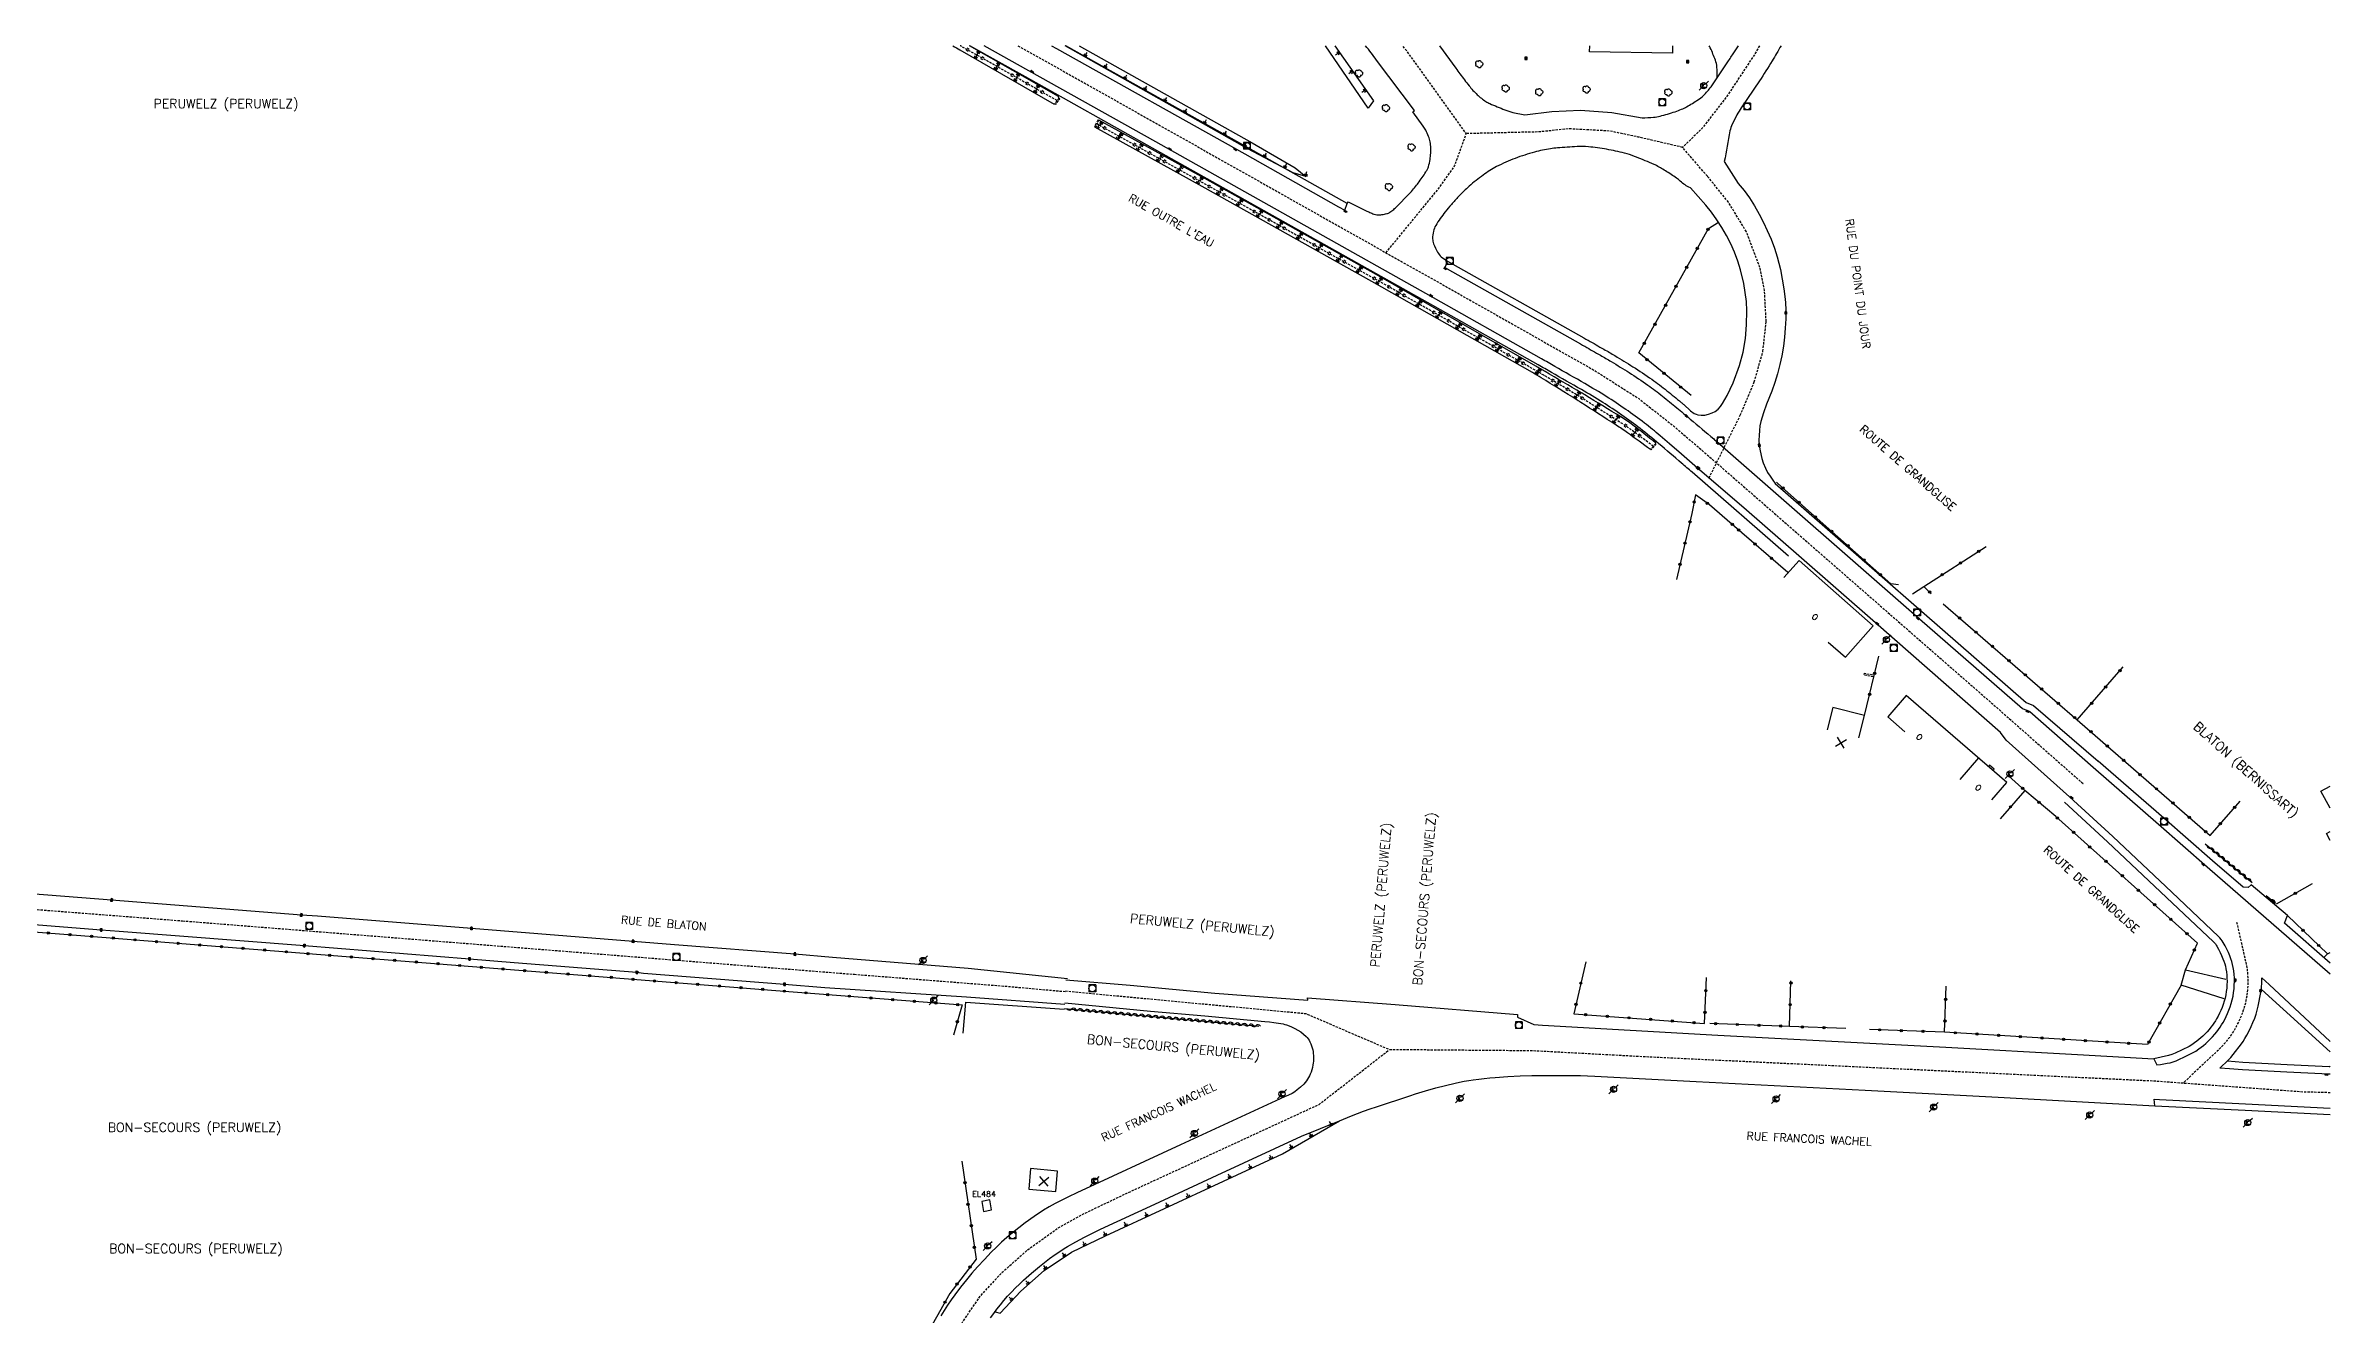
# Model space of a CAD drawing. Header units: millimetres. Extents: x 95999 to 97000, y 132000 to 133000.
# Drawn here: x 96500.4 to 97000, y 132722.7 to 133000 of the extents above; entities that cross this region are included whole.
import ezdxf
from ezdxf.enums import TextEntityAlignment as Align

# ---------------------------------------------------------------- set-up
doc = ezdxf.new("R2010")
doc.units = ezdxf.units.MM
doc.linetypes.add('DASHED', pattern=[0.75, 0.5, -0.25])
doc.layers.get('0').update_dxf_attribs({"linetype": 'CONTINUOUS'})
for name, color, linetype in [('W0001', 6, 'DASHED'), ('W0008', 7, 'CONTINUOUS'), ('W0100', 7, 'CONTINUOUS'), ('W0112', 1, 'DASHED'), ('W0211', 2, 'CONTINUOUS'), ('W0220', 5, 'DASHED'), ('W0300', 7, 'CONTINUOUS'), ('W0302', 3, 'CONTINUOUS'), ('W0310', 3, 'CONTINUOUS'), ('W0322', 7, 'CONTINUOUS'), ('W0330', 7, 'CONTINUOUS'), ('W0400', 7, 'CONTINUOUS'), ('W0420', 7, 'CONTINUOUS'), ('W0471', 7, 'CONTINUOUS'), ('W0851', 7, 'CONTINUOUS'), ('W0980', 7, 'CONTINUOUS'), ('W0984', 7, 'CONTINUOUS'), ('W0989', 7, 'CONTINUOUS'), ('W0991', 7, 'CONTINUOUS'), ('W1102', 7, 'CONTINUOUS')]:
    doc.layers.add(name, color=color, linetype=linetype)
doc.styles.get("Standard").update_dxf_attribs({"font": 'romans.shx', "width": 0.85})

# ---------------------------------------------------------------- blocks, each defined once
blk = doc.blocks.new('T471')
for p, q in [((-0.333334, 0.333334), (-0.333334, -0.333334)), ((-0.333334, 0.333334), (0.333334, 0.333334)), ((-0.333334, 0), (0, 0)), ((0.500001, 0.500001), (1.000002, 1.000002)), ((-0.500001, -0.500001), (-1.000002, -1.000002)), ((-0.333334, -0.333334), (0.333334, -0.333334))]:
    blk.add_line(p, q)
blk.add_ellipse((0, 0), major_axis=(0.471405, 0.471405), ratio=1, start_param=5.4977871438, end_param=11.780972451)
blk = doc.blocks.new('T400')
for p, q in [((-0.15, 0.3), (0.15, 0.3)), ((-0.15, -0.25), (-0.15, 0.3)), ((-0.15, 0.15), (0.15, 0.15)), ((-0.15, 0), (0.15, 0)), ((0.15, 0.3), (0.15, -0.25)), ((-0.15, -0.15), (0.15, -0.15)), ((-0.15, -0.25), (-0.15, -0.3)), ((-0.15, -0.3), (0.15, -0.3)), ((0.15, -0.3), (0.15, -0.25))]:
    blk.add_line(p, q)
blk = doc.blocks.new('T420')
for p, q in [((0.75, 0.75), (-0.75, 0.75)), ((-0.75, 0.75), (-0.75, -0.75)), ((0.75, 0.75), (0.75, -0.75)), ((0.75, -0.75), (-0.75, -0.75))]:
    blk.add_line(p, q)
blk.add_ellipse((0, 0), major_axis=(-0.53, 0.53), ratio=1, start_param=3.926991, end_param=10.210176)
blk = doc.blocks.new('t322o')
at = {"color": 0, "linetype": 'Continuous'}
for radius in [0.25, 0.15]:
    blk.add_circle((0, 0), radius, dxfattribs=at)
blk = doc.blocks.new('t220o')
at = {"color": 0, "linetype": 'Continuous'}
for p, q in [((-0.25, 0.25), (0.25, 0.25)), ((-0.25, -0.25), (0.25, -0.25))]:
    blk.add_line(p, q, dxfattribs=at)
blk = doc.blocks.new('t991o')
at = {"color": 0, "linetype": 'Continuous'}
for p, q in [((-1, 1), (1, -1)), ((-1, -1), (1, 1))]:
    blk.add_line(p, q, dxfattribs=at)
blk = doc.blocks.new('t211o')
at = {"color": 0, "linetype": 'Continuous'}
for p, q in [((-0.29, 0.5), (-0.29, 0)), ((0, 1), (0, 0)), ((0.29, 0.5), (0.29, 0))]:
    blk.add_line(p, q, dxfattribs=at)
blk = doc.blocks.new('t330o')
at = {"color": 0, "linetype": 'Continuous'}
for p, q in [((0.25, -0.25), (-0.25, 0.25)), ((-0.25, -0.25), (0.25, 0.25)), ((-0.25, 0.25), (-0.25, -0.25)), ((0.25, 0.25), (-0.25, 0.25)), ((0.25, -0.25), (0.25, 0.25)), ((-0.25, -0.25), (0.25, -0.25)), ((-0.25, -0.25), (-0.25, -0.25))]:
    blk.add_line(p, q, dxfattribs=at)
blk = doc.blocks.new('T300')
for p, q in [((-0.8, 0.51), (-0.86, 0.34)), ((-0.86, 0.34), (-0.86, 0.17)), ((-0.86, 0.17), (-0.74, 0.06)), ((-0.69, 0.63), (-0.8, 0.51)), ((-0.8, -0.06), (-0.74, 0.06)), ((-0.74, 0.06), (-0.69, 0.11)), ((-0.57, 0.69), (-0.69, 0.63)), ((-0.46, 0.69), (-0.57, 0.69)), ((-0.29, 0.63), (-0.46, 0.69)), ((-0.29, 0.63), (-0.17, 0.74)), ((-0.23, 0.57), (-0.29, 0.63)), ((-0.17, 0.74), (-0.06, 0.8)), ((-0.06, 0.8), (0.06, 0.8)), ((0.06, 0.8), (0.23, 0.74)), ((0.23, 0.74), (0.34, 0.63)), ((0.34, 0.63), (0.4, 0.51)), ((0.46, 0.46), (0.34, 0.46)), ((0.4, 0.51), (0.4, 0.46)), ((0.57, 0.4), (0.46, 0.46)), ((0.57, 0.4), (0.69, 0.29)), ((0.69, 0.29), (0.74, 0.17)), ((0.74, 0.06), (0.69, -0.17)), ((0.74, 0.17), (0.74, 0.06)), ((-0.8, -0.17), (-0.8, -0.06)), ((-0.8, -0.23), (-0.8, -0.17)), ((-0.74, -0.34), (-0.8, -0.23)), ((-0.69, -0.4), (-0.74, -0.34)), ((-0.51, -0.46), (-0.69, -0.4)), ((-0.4, -0.46), (-0.51, -0.46)), ((-0.4, -0.46), (-0.34, -0.46)), ((-0.34, -0.46), (-0.34, -0.4)), ((-0.34, -0.51), (-0.34, -0.46)), ((-0.29, -0.63), (-0.34, -0.51)), ((-0.17, -0.74), (-0.29, -0.63)), ((-0.06, -0.8), (-0.17, -0.74)), ((0.06, -0.8), (-0.06, -0.8)), ((0.17, -0.74), (0.06, -0.8)), ((0.23, -0.69), (0.17, -0.74)), ((0.29, -0.46), (0.23, -0.46)), ((0.29, -0.63), (0.23, -0.69)), ((0.46, -0.4), (0.29, -0.46)), ((0.34, -0.51), (0.29, -0.63)), ((0.34, -0.51), (0.34, -0.46)), ((0.57, -0.34), (0.46, -0.4)), ((0.63, -0.29), (0.57, -0.34)), ((0.69, -0.17), (0.63, -0.29))]:
    blk.add_line(p, q)
blk = doc.blocks.new('T851')
for p, q in [((-0.25, -0.15), (0, 0.32)), ((0, 0.32), (0.25, -0.15)), ((-0.25, -0.15), (0.25, -0.15))]:
    blk.add_line(p, q)
for major_axis in [(-0.106, 0.106), (-0.0354, 0.0354), (-0.0236, 0.0236)]:
    blk.add_ellipse((0, 0), major_axis=major_axis, ratio=1, start_param=3.926991, end_param=10.210176)
blk = doc.blocks.new('t310o')
at = {"color": 0, "linetype": 'Continuous'}
for centre, start, end in [((-0.5, 0.38), 216.8699, 323.1304), ((0.5, -0.37), 36.8699, 143.1303)]:
    blk.add_arc(centre, 0.625, start, end, dxfattribs=at)

msp = doc.modelspace()

# ---------------------------------------------------------------- linework, layer by layer
at = {"layer": 'W0001', "flags": 128}
for points in [[(96713, 133000), (96714.73, 132999.03), (96736.18, 132986.99), (96811.79, 132944.42), (96839.13, 132928.97), (96848.76, 132922.86), (96856.36, 132916.87), (96862.71, 132911.45), (96875.32, 132900.48), (96901.11, 132877.96), (96924.93, 132857.16), (96946.07, 132838.55), (96946.07, 132838.55)], [(96793.47, 132954.74), (96805.18, 132968.98), (96808.5, 132973.73), (96811.04, 132980.77), (96800.75, 132995.13), (96797.15, 133000)], [(96875.14, 133000), (96874.18, 132998.24), (96868.02, 132988.92), (96862.5, 132981.8), (96858.33, 132977.78)], [(96863.76, 132971.46), (96863.76, 132971.46), (96858.33, 132977.78), (96848.65, 132980.03), (96842.44, 132981.34), (96833.61, 132981.82), (96826.79, 132981.15), (96811.04, 132980.77)], [(96945.54, 132839.03), (96946.07, 132838.55)], [(96979.51, 132808.41), (96981.33, 132800.42), (96981.51, 132799.71), (96981.66, 132798.99), (96981.8, 132798.11), (96981.89, 132797.22), (96981.95, 132796.32), (96981.97, 132795.43), (96981.95, 132794.47), (96981.89, 132793.51), (96981.77, 132792.56), (96981.62, 132791.62), (96981.42, 132790.7), (96981.18, 132789.79), (96980.89, 132788.9), (96980.56, 132788.02), (96980.24, 132787.26), (96979.89, 132786.5), (96979.51, 132785.75), (96979.12, 132785.02), (96978.74, 132784.39), (96978.34, 132783.77), (96977.92, 132783.17), (96977.47, 132782.58), (96976.96, 132781.96), (96976.42, 132781.35), (96975.87, 132780.76), (96975.29, 132780.18), (96974.73, 132779.67), (96974.16, 132779.18), (96967.77, 132773.16)], [(97000, 132771.09), (96994.05, 132771.24), (96961.99, 132773.59), (96850.26, 132778.92), (96825.67, 132780.24), (96794.21, 132780.5), (96776.02, 132788.33), (96723.39, 132793.26)], [(96488.79, 132436.78), (96615.78, 132502.15), (96627.32, 132508.17), (96638.92, 132515.15), (96648.05, 132521.3), (96655.24, 132528.13), (96661.87, 132536.49), (96666.99, 132545.62), (96670.77, 132555.01), (96673.27, 132563.36), (96675.14, 132571.99), (96676.58, 132585.27), (96679.93, 132613.83), (96683.1, 132641.82), (96687.37, 132674), (96689.3, 132688.72), (96691.39, 132698.32), (96693.9, 132706.19), (96697.27, 132714.28), (96700.96, 132721.08), (96704.73, 132726.58), (96709.5, 132731.77), (96715.2, 132736.84), (96721.81, 132741.55), (96727.83, 132744.85), (96737.14, 132749.28), (96778.84, 132768.54), (96794.21, 132780.5)]]:
    msp.add_lwpolyline(points, dxfattribs=at)
at = {"layer": 'W0001'}
for points in [[(96864.12, 132905.48), (96870.96, 132919.19), (96874.03, 132926.5), (96875.92, 132933.19), (96876.62, 132939.69), (96876.27, 132946.46), (96875.26, 132951.49), (96872.3, 132959.33), (96868.38, 132965.77), (96863.76, 132971.46)], [(96467.86, 132813.52), (96530.3, 132808.67), (96614.91, 132801.95), (96677.22, 132796.98), (96710.15, 132794.4), (96723.55, 132793.2)]]:
    msp.add_lwpolyline(points, dxfattribs=at)
at = {"layer": 'W0008', "flags": 128}
for points in [[(96881.53, 132888.41), (96860.42, 132906.74, 0.001226), (96858.11, 132908.73, 0.000576), (96853.17, 132912.97, 0.012331), (96849.08, 132916.3, 0.013007), (96845.05, 132919.25, 0.011128), (96840.87, 132922.02, 0.010317), (96836.22, 132924.81, 0.000576), (96829.65, 132928.57, 0.001301), (96826.74, 132930.22), (96801.43, 132944.48), (96742.4, 132977.63), (96714.64, 132993.22), (96702.5, 133000)], [(96853.44, 132914.7, 0.014208), (96850.01, 132917.5, 0.013007), (96845.91, 132920.5, 0.011128), (96841.67, 132923.3, 0.010317), (96836.97, 132926.12, 0.000576), (96830.4, 132929.89, 0.001301), (96827.48, 132931.54), (96802.17, 132945.8), (96743.14, 132978.95), (96715.38, 132994.54), (96705.6, 133000)], [(96720.34, 133000), (96721.39, 132999.4), (96762.59, 132976.33), (96783.12, 132964.8), (96784.46, 132964.04), (96785.02, 132965.47), (96785.23, 132965.87), (96789.13, 132963.92, 0.015098), (96789.92, 132963.56, 0.013143), (96790.85, 132963.19, 0.071429), (96791.48, 132963.06, 0.04023), (96792.6, 132963.08, 0.048115), (96793.66, 132963.29, 0.072796), (96794.31, 132963.59, 0.026794), (96795.17, 132964.22, 0.027475), (96795.94, 132964.92), (96798.42, 132967.45, 0.016222), (96799.28, 132968.4, 0.014424), (96800.19, 132969.52, 0.007965), (96800.49, 132969.92, 0.002483), (96801.41, 132971.22, 0.009234), (96802.2, 132972.39, 0.017306), (96802.58, 132973.04, 0.064319), (96802.78, 132973.55, 0.022023), (96803.11, 132975.12, 0.021636), (96803.27, 132976.49, 0.026025), (96803.29, 132977.64, 0.04163), (96803.14, 132978.97, 0.045533), (96802.79, 132980.14, 0.02403), (96802.16, 132981.53, 0.035563), (96801.62, 132982.41), (96799.38, 132985.55), (96799.72, 132985.82), (96791.41, 132996.87, 0.003806), (96789.02, 133000)], [(96805.16, 133000), (96808.74, 132995.07, 0.005414), (96809.65, 132993.85, 0.002493), (96811.66, 132991.23, 0.039657), (96813.43, 132989.29, 0.043627), (96815.32, 132987.81, 0.040602), (96816.16, 132987.36, 0.010814), (96819.49, 132985.98, 0.032255), (96821.19, 132985.43), (96823.84, 132984.9), (96829.77, 132985.63), (96836.02, 132985.93), (96842.86, 132985.4), (96849.48, 132984.25, 0.024162), (96852.01, 132984.35, 0.042967), (96853.41, 132984.6, 0.011365), (96856.73, 132985.57, 0.026716), (96858.11, 132986.09, 0.027015), (96859.23, 132986.65, 0.011616), (96861.71, 132988.16, 0.053881), (96862.91, 132989.12, 0.042402), (96864.57, 132991.04), (96868.07, 132996.22, 0.004733), (96869.41, 132998.25, 0.001696), (96870.54, 133000)], [(96865.9, 132992.97, 0.041789), (96865.87, 132995.33, 0.064188), (96865.52, 132996.83, 0.020529), (96864.41, 132999.51, 0.028267), (96864.15, 133000)], [(96879.88, 133000, -0.007488), (96877.93, 132996.66, -0.012047), (96875.16, 132992.33), (96871.17, 132986.41, 0.022368), (96870.24, 132984.89, 0.017235), (96869.2, 132982.83, 0.054714), (96868.71, 132981.39, -0.004393), (96867.47, 132974.67, 0.03904), (96867.47, 132974.67, 0.013887), (96867.47, 132974.67, 0.013887)], [(96860.05, 132968.9, -0.086806), (96857.85, 132970.4, 0.013476), (96857.03, 132971.02, 0.017566), (96854.6, 132972.65, 0.019868), (96852.35, 132973.93, 0.02079), (96851.6, 132974.28, 0.004266), (96847.83, 132975.81, 0.032341), (96845.64, 132976.52, 0.01331), (96841.74, 132977.36, 0.022341), (96837.75, 132977.9, 0.036419), (96835.28, 132977.94, 0.006042), (96830.97, 132977.65, 0.017105), (96829.46, 132977.47, 0.029416), (96825.97, 132976.74, 0.023545), (96821.73, 132975.37, 0.029722), (96817.68, 132973.56, 0.038016), (96814.74, 132971.73, 0.021898), (96811.68, 132969.29, 0.026267), (96809.35, 132967.01, 0.007391), (96807.79, 132965.28, 0.00828), (96806.45, 132963.69, 0.019002), (96805.36, 132962.25, 0.018449), (96804.36, 132960.68, 0.076284), (96803.86, 132959.44, 0.061779), (96803.68, 132957.8, 0.083625), (96803.88, 132956.71, 0.044789), (96804.76, 132954.86, 0.077171), (96805.57, 132953.86), (96806.93, 132952.9), (96806.34, 132951.53), (96806.83, 132951.25), (96836.01, 132934.81, -0.000332), (96836.95, 132934.28, -0.00009), (96840.4, 132932.32, -0.007038), (96842.75, 132930.94, -0.00417), (96846.68, 132928.53, -0.013616), (96850.75, 132925.82, -0.016512), (96853.96, 132923.39, -0.002676), (96857.07, 132920.85, -0.002773), (96860.04, 132918.37, -0.000483), (96865.16, 132914.02, -0.003438), (96865.88, 132913.41), (96910.18, 132874.72), (96932.71, 132855.08), (96934.3, 132854.42), (96948.13, 132842.27)], [(96806.93, 132952.9), (96836.75, 132936.12, -0.000332), (96837.69, 132935.59, -0.00009), (96841.14, 132933.64, -0.007038), (96843.54, 132932.24, -0.00417), (96847.49, 132929.81, -0.013616), (96851.62, 132927.06, -0.016512), (96854.92, 132924.57, -0.002676), (96858.04, 132922.02, -0.000537), (96858.62, 132921.54, -0.000537)], [(96941.86, 132834.6), (96951.3, 132825.95), (96964.2, 132813.78), (96974.47, 132804.05), (96974.67, 132803.84), (96974.86, 132803.62), (96975.03, 132803.38), (96975.19, 132803.13), (96975.56, 132802.46), (96975.91, 132801.78), (96976.24, 132801.09), (96976.53, 132800.38), (96976.73, 132799.84), (96976.91, 132799.3), (96977.05, 132798.75), (96977.17, 132798.19), (96977.27, 132797.5), (96977.35, 132796.81), (96977.4, 132796.12), (96977.41, 132795.43), (96977.39, 132794.68), (96977.34, 132793.94), (96977.25, 132793.2), (96977.13, 132792.47), (96976.98, 132791.77), (96976.8, 132791.08), (96976.58, 132790.4), (96976.33, 132789.73), (96976.06, 132789.1), (96975.78, 132788.48), (96975.47, 132787.86), (96975.14, 132787.26), (96974.86, 132786.79), (96974.56, 132786.32), (96974.24, 132785.87), (96973.9, 132785.42), (96973.48, 132784.92), (96973.05, 132784.42), (96972.6, 132783.94), (96972.13, 132783.48), (96971.7, 132783.08), (96971.25, 132782.7), (96970.79, 132782.33), (96970.32, 132781.98), (96969.72, 132781.58), (96969.1, 132781.23), (96967.58, 132780.45), (96966.04, 132779.72), (96965.33, 132779.44), (96964.6, 132779.24), (96962.99, 132778.9), (96961.39, 132778.52, -0.014945)]]:
    msp.add_lwpolyline(points, format="xyb", dxfattribs=at)
for points in [[(96785.02, 132965.47), (96763.33, 132977.65), (96723.43, 133000)], [(96856.14, 133000), (96856.14, 132998.39), (96838.01, 132998.66), (96838.03, 133000)], [(96878.6, 132904.31), (96911.18, 132875.86), (96933.52, 132856.38), (96935.11, 132855.72), (96949.24, 132843.55)], [(96942.96, 132835.79), (96929.09, 132848.17), (96927.88, 132849.88), (96900.5, 132873.81), (96883.8, 132888.45), (96872.31, 132898.42)], [(97000, 132799.42), (96989.96, 132808.18), (96990.62, 132809.87), (96982.69, 132816.57), (96982.01, 132815.96), (96980.92, 132816.01), (96974.2, 132821.76), (96963.56, 132831.1), (96949.24, 132843.55)], [(96926.23, 132841.55), (96926.49, 132841.85), (96925.5, 132842.7), (96925.24, 132842.4)], [(96948.13, 132842.27), (96962.45, 132829.83), (96973.09, 132820.48), (97000, 132797.11)], [(96723.5, 132795.8), (96737.57, 132794.61), (96756.05, 132792.88), (96776.36, 132791.31), (96776.35, 132791.87), (96795.49, 132790.39), (96822.27, 132788.19), (96822.21, 132787.58), (96825.78, 132786.01), (96827.69, 132785.83), (96866.06, 132783.67), (96915.95, 132781.02), (96944.69, 132779.46), (96961.39, 132778.52), (96962.03, 132777.2), (96962.87, 132777.29), (96963.61, 132777.4), (96964.29, 132777.52), (96964.96, 132777.66), (96965.41, 132777.77), (96965.85, 132777.91), (96966.28, 132778.06), (96966.71, 132778.25), (96968.29, 132779), (96969.86, 132779.79), (96970.57, 132780.2), (96971.26, 132780.66), (96971.78, 132781.04), (96972.28, 132781.45), (96972.78, 132781.87), (96973.25, 132782.31), (96973.76, 132782.81), (96974.25, 132783.33), (96974.72, 132783.86), (96975.17, 132784.41), (96975.55, 132784.91), (96975.9, 132785.41), (96976.24, 132785.93), (96976.55, 132786.46), (96976.91, 132787.11), (96977.24, 132787.77), (96977.55, 132788.44), (96977.83, 132789.12), (96978.11, 132789.87), (96978.35, 132790.62), (96978.56, 132791.39), (96978.73, 132792.17), (96978.86, 132792.97), (96978.96, 132793.79), (96979.01, 132794.61), (96979.03, 132795.43), (96979.02, 132796.19), (96978.96, 132796.96), (96978.88, 132797.72), (96978.76, 132798.47), (96978.63, 132799.12), (96978.47, 132799.75), (96978.27, 132800.37), (96978.04, 132800.99), (96977.72, 132801.75), (96977.37, 132802.49), (96976.99, 132803.23), (96976.59, 132803.95), (96976.38, 132804.29), (96976.13, 132804.62), (96975.87, 132804.94), (96975.58, 132805.23), (96965.32, 132814.96), (96952.41, 132827.14), (96942.96, 132835.79)], [(96976.76, 132791.65), (96967.37, 132794.6), (96968.31, 132797.99), (96977.16, 132795.95)], [(96999.37, 132801.44), (96998.61, 132800.65)], [(96977.93, 132776.29), (96975.84, 132776.43), (96977.69, 132778.23), (96978.22, 132778.81), (96978.72, 132779.42), (96980.57, 132781.79), (96980.91, 132782.26), (96981.34, 132782.95), (96981.75, 132783.66), (96982.23, 132784.59), (96982.68, 132785.54), (96983.09, 132786.47), (96983.46, 132787.41), (96983.76, 132788.29), (96984.04, 132789.17), (96984.25, 132790.02), (96984.84, 132793), (96984.93, 132793.55), (96984.98, 132794.1), (96985.03, 132795.14), (96985.05, 132796.19), (96986.6, 132794.75), (97000, 132782.28)], [(97000, 132780.01), (96984.94, 132793.69)], [(96723.28, 132790.72), (96742.01, 132788.91), (96753.86, 132787.91), (96767.01, 132786.69), (96767.99, 132786.59), (96768.97, 132786.46), (96769.97, 132786.3), (96770.96, 132786.12), (96771.36, 132786.03), (96771.76, 132785.9), (96772.65, 132785.54), (96773.53, 132785.15), (96774.2, 132784.8), (96774.84, 132784.39), (96775.45, 132783.91), (96776.02, 132783.39), (96776.26, 132783.13), (96776.48, 132782.85), (96776.67, 132782.55), (96776.84, 132782.24), (96777.04, 132781.81), (96777.2, 132781.38), (96777.34, 132780.93), (96777.46, 132780.48), (96777.53, 132780.08), (96777.59, 132779.67), (96777.63, 132779.26), (96777.64, 132778.85), (96777.64, 132778.43), (96777.61, 132778), (96777.56, 132777.58), (96777.5, 132777.16), (96777.39, 132776.64), (96777.25, 132776.12), (96777.09, 132775.62), (96776.91, 132775.12), (96776.74, 132774.75), (96776.56, 132774.39), (96776.35, 132774.05), (96776.11, 132773.71), (96775.81, 132773.34), (96775.48, 132772.99), (96774.79, 132772.33), (96774.07, 132771.7), (96773.55, 132771.29), (96772.98, 132770.95), (96772.15, 132770.53), (96771.29, 132770.18), (96748.51, 132759.73), (96725.9, 132749.19), (96724.04, 132748.3), (96721.12, 132746.85), (96719.83, 132746.16), (96718.58, 132745.4), (96716.55, 132744.05), (96714.58, 132742.64), (96713.16, 132741.57), (96711.78, 132740.46), (96710.58, 132739.45), (96709.41, 132738.4), (96708.28, 132737.33), (96707.17, 132736.24), (96705.65, 132734.65), (96704.15, 132733.04), (96702.91, 132731.64), (96701.71, 132730.21), (96700.43, 132728.59), (96699.18, 132726.94), (96698.38, 132725.81), (96697.6, 132724.66), (96696.86, 132723.5), (96696.14, 132722.31)], [(96977.49, 132778.04), (96980.88, 132777.76), (96990.58, 132777.28), (96999.74, 132776.83), (96999.88, 132776.84), (97000, 132776.89)], [(96707.02, 132721.86), (96707.69, 132722.8), (96708.41, 132723.78), (96709.17, 132724.74), (96709.94, 132725.67), (96710.74, 132726.59), (96711.58, 132727.51), (96712.45, 132728.4), (96713.33, 132729.27), (96714.24, 132730.12), (96715.94, 132731.64), (96717.68, 132733.12), (96718.78, 132734), (96719.92, 132734.84), (96721.13, 132735.7), (96722.37, 132736.53), (96723.09, 132737), (96723.83, 132737.45), (96725.67, 132738.5), (96727.54, 132739.51), (96729.28, 132740.39), (96731.04, 132741.24), (96742.9, 132746.74), (96756.57, 132753.08), (96774.97, 132761.6), (96783.29, 132764.98), (96785.94, 132766.02), (96788.6, 132767.03), (96789.99, 132767.54), (96791.38, 132768.02), (96798.71, 132770.44), (96799.9, 132770.82), (96802.14, 132771.51), (96804.4, 132772.15), (96806.5, 132772.69), (96808.6, 132773.19), (96809.59, 132773.4), (96810.58, 132773.6), (96811.57, 132773.77), (96812.56, 132773.92), (96813.76, 132774.08), (96814.96, 132774.22), (96816.17, 132774.34), (96817.37, 132774.44), (96820.11, 132774.62), (96822.86, 132774.76), (96825.38, 132774.84), (96827.91, 132774.87), (96831.95, 132774.87), (96836, 132774.83), (96837.57, 132774.8), (96839.13, 132774.73), (96861.29, 132773.58), (96898.26, 132771.65), (96927.36, 132770.12), (96961.6, 132768.25), (96961.45, 132769.65), (96962.61, 132769.59), (96981.46, 132768.69), (97000, 132767.71)], [(97000, 132775.18), (96999.65, 132775.17), (96990.5, 132775.62), (96980.79, 132776.1), (96977.93, 132776.29)], [(96961.6, 132768.25), (96981.39, 132767.31), (97000, 132766.32)]]:
    msp.add_lwpolyline(points, dxfattribs=at)
at = {"layer": 'W0008'}
for points in [[(96867.47, 132974.67), (96870.48, 132969.89), (96871.8, 132968.36), (96872.99, 132966.71), (96874.08, 132964.97), (96875.08, 132963.19), (96876.02, 132961.38), (96876.88, 132959.59), (96877.69, 132957.7), (96878.42, 132955.77), (96879.05, 132953.82), (96879.74, 132951.07), (96880.52, 132946.86), (96880.74, 132945.2), (96880.84, 132943.84), (96880.9, 132942.19), (96880.92, 132941.58), (96880.91, 132940.31), (96880.81, 132938.28), (96880.66, 132936.28), (96880.41, 132934.28), (96880.06, 132932.23), (96879.65, 132930.27), (96879.14, 132928.29), (96878.54, 132926.36), (96877.85, 132924.45), (96876.72, 132921.62), (96876.03, 132919.72), (96875.73, 132918.79), (96875.48, 132917.83), (96875.27, 132916.86), (96875.14, 132915.84), (96875.06, 132914.81), (96875.03, 132913.79), (96875.13, 132912.65), (96875.32, 132911.41), (96875.66, 132909.77), (96875.96, 132908.77), (96876.45, 132907.61), (96876.93, 132906.71), (96877.52, 132905.88), (96878.06, 132905.05), (96878.6, 132904.31)], [(96858.62, 132921.54), (96860.05, 132920.19), (96860.89, 132919.62), (96861.29, 132919.42), (96861.65, 132919.31), (96862.44, 132919.23), (96863.24, 132919.26), (96864, 132919.42), (96864.8, 132919.7), (96865.47, 132920.06), (96866.1, 132920.54), (96866.64, 132921.13), (96867.08, 132921.79), (96868.1, 132923.56), (96869.38, 132926.26), (96870.78, 132930.07), (96871.58, 132933), (96872.09, 132935.97), (96872.36, 132938.99), (96872.4, 132942.02), (96872.29, 132944.04), (96872.06, 132946.05), (96871.73, 132948.04), (96871.02, 132951.02), (96870.4, 132952.93), (96869.7, 132954.83), (96868.91, 132956.67), (96867.95, 132958.48), (96866.94, 132960.22), (96865.86, 132961.91), (96864.69, 132963.58), (96863.4, 132965.15), (96860.05, 132968.9)], [(96872.31, 132898.42), (96864.59, 132905.09), (96861.62, 132907.61), (96858.11, 132910.71), (96855.47, 132912.96), (96853.44, 132914.7)], [(96723.86, 132795.96), (96702.14, 132798.27), (96672.42, 132800.66), (96664.21, 132801.36), (96637.85, 132803.46), (96628.83, 132804.19), (96593.48, 132807), (96559.83, 132809.67), (96556.28, 132809.93), (96514.78, 132813.21), (96468.22, 132816.8)], [(96472.23, 132809.92), (96512.49, 132806.7), (96516.4, 132806.43), (96556.94, 132803.26), (96593.05, 132800.36), (96602.85, 132799.59), (96629.65, 132797.42), (96631.1, 132797.25), (96661.93, 132794.8), (96670.77, 132794.12), (96701.71, 132792.05), (96723.24, 132790.44)]]:
    msp.add_lwpolyline(points, dxfattribs=at)
at = {"layer": 'W0100', "flags": 128}
for points in [[(96890.21, 132869.62), (96893.96, 132866.3), (96900.04, 132873.18), (96883.82, 132887.47), (96880.51, 132883.72)], [(96925.98, 132835.15), (96929.25, 132838.93), (96907.26, 132857.95), (96903.2, 132853.26), (96906.98, 132849.99)], [(96896.91, 132848.71), (96898.11, 132853.56), (96891.18, 132855.28), (96889.98, 132850.42)], [(97000, 132833.29), (96997.95, 132837.01), (97000, 132838.14)], [(97000, 132826.24), (96999.16, 132827.76), (97000, 132828.23)]]:
    msp.add_lwpolyline(points, dxfattribs=at)
for points in [[(96721.66, 132753.97), (96715.75, 132754.5), (96715.34, 132750.01), (96721.26, 132749.48)], [(96705.07, 132747.32), (96705.46, 132745.16), (96707.24, 132745.49), (96706.85, 132747.64)]]:
    msp.add_lwpolyline(points, close=True, dxfattribs=at)
at = {"layer": 'W0112', "flags": 128}
for points in [[(96721.97, 132988.52), (96721.05, 132987.34), (96721.24, 132987.19), (96722.16, 132988.37)], [(96730.5, 132983.75), (96729.76, 132982.45), (96729.96, 132982.34), (96730.69, 132983.64)], [(96852.46, 132913.06), (96851.38, 132911.79), (96851.51, 132911.68), (96852.59, 132912.95)], [(96900.11, 132862.04), (96898.06, 132862.39), (96898.13, 132862.79), (96900.18, 132862.43)]]:
    msp.add_lwpolyline(points, close=True, dxfattribs=at)
at = {"layer": 'W0211', "flags": 128}
for points in [[(96698.78, 133000, 0.004179), (96700.27, 132999.13), (96720.93, 132987.23), (96721.05, 132987.34)], [(96852.46, 132913.06), (96852.45, 132913.15, 0.011193), (96847.45, 132917.07, 0.022623), (96844.85, 132918.83, 0.00054), (96837, 132923.64, 0.005247), (96836.19, 132924.13, 0.000343), (96828.27, 132928.74, 0.001332), (96826.22, 132929.93), (96791.32, 132949.98), (96753.88, 132970.97), (96730.67, 132983.73), (96730.69, 132983.64)], [(96851.38, 132911.79), (96851.3, 132911.69, 0.005962), (96846.31, 132915.35, 0.012228), (96843.81, 132917.05, 0.000262), (96836.08, 132922.02, 0.002676), (96835.32, 132922.51, 0.002213), (96827.45, 132927.4, 0.009026), (96825.49, 132928.56), (96790.39, 132948.45), (96753.28, 132969.22), (96729.84, 132982.16), (96729.96, 132982.34)]]:
    msp.add_lwpolyline(points, format="xyb", dxfattribs=at)
for points in [[(96721.97, 132988.52), (96721.87, 132988.88), (96702.42, 133000)], [(96726.36, 133000), (96764.23, 132978.77), (96773.65, 132973.3), (96775.93, 132971.41), (96773.15, 132972.23), (96763.29, 132977.47), (96723.35, 133000)], [(96789.57, 132986.35), (96780.25, 133000)], [(96782.28, 133000), (96790.78, 132987.95), (96789.57, 132986.35)], [(96708.01, 132723.17), (96709.08, 132722.91), (96713.66, 132727.7), (96718.76, 132732.25), (96724.69, 132736.27), (96732.12, 132739.84), (96770.83, 132757.75), (96783.29, 132764.98)]]:
    msp.add_lwpolyline(points, dxfattribs=at)
at = {"layer": 'W0220', "flags": 128}
for points in [[(96721.56, 132987.99), (96700.65, 132999.85, 0.000028), (96700.38, 133000)], [(96851.93, 132912.43, 0.007323), (96846.96, 132916.13, 0.015063), (96844.51, 132917.79, 0.000467), (96836.48, 132922.87, 0.005129), (96835.75, 132923.32, 0.001685), (96828.5, 132927.66, 0.004571), (96825.81, 132929.22), (96790.86, 132949.12), (96753.63, 132969.89), (96730.31, 132982.89)]]:
    msp.add_lwpolyline(points, format="xyb", dxfattribs=at)
at = {"layer": 'W0302'}
msp.add_lwpolyline([(96701.04, 132784.11), (96701.63, 132790.88), (96723.12, 132789.37)], dxfattribs=at)
at = {"layer": 'W0310', "flags": 128}
for points in [[(96972.64, 132825.53), (96982.88, 132817.07)], [(96985.96, 132814.19), (96988.05, 132812.55)], [(96723.19, 132789.5), (96765.69, 132785.68)]]:
    msp.add_lwpolyline(points, dxfattribs=at)
at = {"layer": 'W0322', "flags": 128}
for points in [[(96860.19, 132923.5), (96848.8, 132932.83), (96864, 132960.07), (96866.2, 132961.39)], [(96905.57, 132882.11), (96903.88, 132882.36), (96880.04, 132903.51), (96878.86, 132904.55)], [(96860.4, 132897.74), (96856.98, 132883.3)], [(96881.38, 132884.82), (96869.21, 132895.35)], [(96911.12, 132881.76), (96924.75, 132890.51)], [(96908.6, 132880.14), (96911.12, 132881.76), (96912.7, 132880.2)], [(96915.35, 132878), (96944.67, 132852.62), (96973.72, 132827.3), (96980.29, 132834.84)], [(96898.11, 132853.56), (96901.27, 132866.54)], [(96944.67, 132852.62), (96954.73, 132864.24)], [(96939.95, 132831.49), (96933.17, 132837.19), (96929.72, 132840.29)], [(96933.17, 132837.19), (96927.78, 132830.96)], [(96968.31, 132797.99), (96970.98, 132803.8), (96939.95, 132831.49)], [(96988.2, 132812.37), (96996.11, 132816.84)], [(96990.62, 132809.87), (96999.37, 132801.44), (97000, 132801.78)], [(96837.17, 132799.68), (96834.53, 132788.36), (96863.17, 132786.26), (96863.54, 132796.27)], [(96881.7, 132785.59), (96882.05, 132795.58)], [(96967.37, 132794.6), (96960, 132781.65), (96915.66, 132784.33), (96916.01, 132794.4)], [(96894.04, 132785.16), (96881.7, 132785.59), (96864.33, 132786.23)], [(96915.66, 132784.33), (96899.25, 132784.92)], [(96700.73, 132756.11), (96703.83, 132734.72), (96698.11, 132727.23), (96692.29, 132716.87), (96689.34, 132709.43), (96686.73, 132701.42), (96684.53, 132692.01), (96683.38, 132683.86), (96682.25, 132675.19)]]:
    msp.add_lwpolyline(points, dxfattribs=at)
at = {"layer": 'W0322'}
for points in [[(96869.21, 132895.35), (96864.21, 132899.62), (96861.19, 132901.79), (96860.4, 132897.74)], [(96408.59, 132813.3), (96509.89, 132805.31), (96660.01, 132793.45), (96700.79, 132790.28), (96698.93, 132783.7)]]:
    msp.add_lwpolyline(points, dxfattribs=at)
at = {"layer": 'W1102', "flags": 128}
msp.add_lwpolyline([(96923.04, 132844.3), (96918.96, 132839.59)], dxfattribs=at)

# ---------------------------------------------------------------- block references
at = {"layer": 'W0211'}
for p, rotation in [((96703.6, 132997.21), 330.0651838247253), ((96704.51, 132998.81), 150.2324106087129), ((96727.56, 132997.63), 330.5736748958281), ((96783.29, 132998.57), 125.1690898173793), ((96707.93, 132994.72), 330.0651838247212), ((96708.85, 132996.32), 150.2324106086942), ((96712.26, 132992.22), 330.0651838247212), ((96713.19, 132993.84), 150.2324106086942), ((96731.92, 132995.17), 330.5736748958281), ((96736.27, 132992.71), 330.5736748958467), ((96786.17, 132994.48), 125.1690898173889), ((96716.6, 132989.73), 330.0651838247212), ((96717.53, 132991.36), 150.2324106087087), ((96740.62, 132990.26), 330.5736748958427), ((96744.98, 132987.8), 330.5736748958427), ((96789.05, 132990.4), 125.1690898173889), ((96730.29, 132981.91), 331.1014677277829), ((96731.41, 132983.32), 151.1914664994344), ((96749.33, 132985.34), 330.5736748958281), ((96753.69, 132982.89), 330.5736748958427), ((96734.66, 132979.5), 331.1014677277642), ((96735.79, 132980.91), 151.1914664994531), ((96739.04, 132977.08), 331.1014677277682), ((96740.17, 132978.5), 151.1914664994198), ((96758.04, 132980.43), 330.5736748958281), ((96762.4, 132977.97), 330.5736748958281), ((96743.42, 132974.66), 331.1014677277642), ((96744.56, 132976.09), 151.1914664994198), ((96747.79, 132972.25), 331.1014677277642), ((96748.94, 132973.68), 151.1914664994344), ((96766.8, 132975.61), 332.0148278328927), ((96771.22, 132973.26), 332.0148278328927), ((96752.17, 132969.83), 331.1014677277682), ((96753.32, 132971.27), 151.1914664994385), ((96756.54, 132967.4), 330.7688808012141), ((96757.68, 132968.83), 150.7273674068113), ((96775.84, 132971.43), 343.5041594082979), ((96760.9, 132964.96), 330.7688808012472), ((96762.04, 132966.39), 150.7273674067968), ((96765.26, 132962.51), 330.7688808012472), ((96766.4, 132963.95), 150.7273674067968), ((96769.63, 132960.07), 330.7688808012327), ((96770.76, 132961.5), 150.7273674067968), ((96773.99, 132957.63), 330.7688808012327), ((96775.13, 132959.06), 150.7273674068008), ((96778.35, 132955.19), 330.7688808012327), ((96779.49, 132956.61), 150.7273674068154), ((96782.72, 132952.75), 330.7688808012141), ((96783.85, 132954.17), 150.7273674068113), ((96787.08, 132950.31), 330.7688808012286), ((96788.21, 132951.72), 150.7273674068154), ((96791.44, 132947.86), 330.4544518776665), ((96792.56, 132949.26), 150.122451500717), ((96795.79, 132945.39), 330.4544518776665), ((96796.9, 132946.77), 150.122451500717), ((96800.14, 132942.93), 330.454451877685), ((96801.23, 132944.28), 150.1224515007212), ((96804.49, 132940.46), 330.4544518777037), ((96805.57, 132941.79), 150.1224515007129), ((96808.84, 132938), 330.454451877681), ((96809.9, 132939.3), 150.1224515007357), ((96813.19, 132935.53), 330.4544518776623), ((96814.24, 132936.81), 150.1224515007129), ((96817.54, 132933.07), 330.4544518776665), ((96818.57, 132934.32), 150.122451500717), ((96821.88, 132930.6), 330.454451877685), ((96822.91, 132931.83), 150.1224515007315), ((96826.23, 132928.13), 329.6801205460962), ((96827.24, 132929.34), 149.9701656796617), ((96830.49, 132925.52), 328.1900516031604), ((96831.57, 132926.83), 149.7844041235869), ((96834.74, 132922.87), 327.9164720787962), ((96835.88, 132924.31), 149.7414783121682), ((96838.95, 132920.18), 327.2430461898169), ((96840.16, 132921.71), 148.4860670558372), ((96843.15, 132917.47), 327.2104236347143), ((96844.42, 132919.1), 148.4188149742307), ((96847.28, 132914.65), 324.1392049158979), ((96848.53, 132916.25), 142.6817321456543), ((96781.53, 132763.95), 30.10961650866683), ((96772.88, 132758.94), 30.10961650864823), ((96777.2, 132761.44), 30.10961650865241), ((96759.36, 132752.45), 24.82427835650627), ((96763.9, 132754.54), 24.82427835650627), ((96768.44, 132756.64), 24.82427835652141), ((96750.29, 132748.25), 24.8242783565249), ((96754.83, 132750.35), 24.82427835652141), ((96736.67, 132741.95), 24.8242783565249), ((96741.21, 132744.05), 24.82427835650977), ((96745.75, 132746.15), 24.82427835650627), ((96727.63, 132737.68), 25.72493739223107), ((96732.14, 132739.85), 24.8242783565249), ((96719.11, 132732.49), 34.06867878239295), ((96723.25, 132735.29), 34.06867878239295), ((96715.35, 132729.21), 41.74214064604119), ((96711.77, 132725.72), 46.34221438296039)]:
    msp.add_blockref('t211o', p, dxfattribs=dict(at, rotation=rotation))
at = {"layer": 'W0220'}
for p, rotation in [((96701.99, 132999.09), 150.4373762771339), ((96705.25, 132997.24), 150.4373762771339), ((96708.51, 132995.39), 150.4373762771339), ((96711.77, 132993.54), 150.4373762771339), ((96715.03, 132991.69), 150.4373762771339), ((96718.3, 132989.84), 150.4373762771339), ((96731.94, 132981.98), 150.8750855120211), ((96735.22, 132980.15), 150.8750855120211), ((96738.49, 132978.33), 150.8750855120211), ((96741.77, 132976.5), 150.8750855120211), ((96745.05, 132974.68), 150.8750855120211), ((96748.32, 132972.85), 150.8750855120211), ((96751.6, 132971.03), 150.8750855120211), ((96754.87, 132969.2), 150.8421041183575), ((96758.15, 132967.37), 150.8421041183575), ((96761.42, 132965.55), 150.8421041183575), ((96764.7, 132963.72), 150.8421041183575), ((96767.97, 132961.89), 150.8421041183575), ((96771.25, 132960.06), 150.8421041183575), ((96774.52, 132958.24), 150.8421041183575), ((96777.8, 132956.41), 150.8421041183575), ((96781.07, 132954.58), 150.8421041183575), ((96784.35, 132952.76), 150.8421041183575), ((96787.62, 132950.93), 150.8421041183575), ((96790.9, 132949.1), 150.3431060491066), ((96794.15, 132947.25), 150.3431060491066), ((96797.41, 132945.39), 150.3431060491066), ((96800.67, 132943.53), 150.3431060491066), ((96803.93, 132941.68), 150.3431060491066), ((96807.19, 132939.82), 150.3431060491066), ((96810.45, 132937.97), 150.3431060491066), ((96813.71, 132936.11), 150.3431060491066), ((96816.97, 132934.26), 150.3431060491066), ((96820.22, 132932.4), 150.3431060491066), ((96823.48, 132930.55), 150.3431060491066), ((96826.74, 132928.69), 149.9824365321233), ((96829.97, 132926.78), 149.2173937836336), ((96833.19, 132924.86), 149.0459495553177), ((96836.4, 132922.92), 147.8705576457627), ((96839.57, 132920.92), 147.6928974066719), ((96842.74, 132918.91), 147.6506140414713), ((96845.89, 132916.88), 145.6993680308797), ((96848.93, 132914.69), 143.5130276184693)]:
    msp.add_blockref('t220o', p, dxfattribs=dict(at, rotation=rotation))
at = {"layer": 'W0300'}
for p in [(96787.62, 132993.92), (96813.92, 132995.93), (96819.7, 132990.63), (96827.02, 132989.81), (96837.39, 132990.4), (96855.28, 132989.75), (96793.52, 132986.32), (96799.11, 132977.76), (96794.17, 132969.09)]:
    msp.add_blockref('T300', p, dxfattribs=at)
at = {"layer": 'W0310'}
for p, rotation in [((96973.79, 132824.57), 320.4539310610304), ((96974.95, 132823.62), 320.4539310610304), ((96976.11, 132822.66), 320.4539310610304), ((96977.26, 132821.71), 320.4539310610304), ((96978.42, 132820.75), 320.4539310610304), ((96979.58, 132819.8), 320.4539310610304), ((96980.73, 132818.84), 320.4539310610304), ((96981.89, 132817.88), 320.4539310610304), ((96987.14, 132813.26), 321.8395527859277), ((96724.69, 132789.37), 354.8591678299357), ((96726.18, 132789.24), 354.8591678299357), ((96727.68, 132789.1), 354.8591678299357), ((96729.17, 132788.97), 354.8591678299357), ((96730.66, 132788.83), 354.8591678299357), ((96732.16, 132788.7), 354.8591678299357), ((96733.65, 132788.56), 354.8591678299357), ((96735.15, 132788.43), 354.8591678299357), ((96736.64, 132788.29), 354.8591678299357), ((96738.13, 132788.16), 354.8591678299357), ((96739.63, 132788.03), 354.8591678299357), ((96741.12, 132787.89), 354.8591678299357), ((96742.62, 132787.76), 354.8591678299357), ((96744.11, 132787.62), 354.8591678299357), ((96745.6, 132787.49), 354.8591678299357), ((96747.1, 132787.35), 354.8591678299357), ((96748.59, 132787.22), 354.8591678299357), ((96750.09, 132787.09), 354.8591678299357), ((96751.58, 132786.95), 354.8591678299357), ((96753.07, 132786.82), 354.8591678299357), ((96754.57, 132786.68), 354.8591678299357), ((96756.06, 132786.55), 354.8591678299357), ((96757.56, 132786.41), 354.8591678299357), ((96759.05, 132786.28), 354.8591678299357), ((96760.54, 132786.14), 354.8591678299357), ((96762.04, 132786.01), 354.8591678299357), ((96763.53, 132785.88), 354.8591678299357), ((96765.03, 132785.74), 354.8591678299357)]:
    msp.add_blockref('t310o', p, dxfattribs=dict(at, rotation=rotation))
at = {"layer": 'W0322'}
for p, rotation in [((96863.88, 132959.85), 60.8430112574766), ((96861.56, 132955.7), 60.8430112574766), ((96859.25, 132951.56), 60.8430112574766), ((96854.62, 132943.26), 60.8430112574766), ((96856.93, 132947.41), 60.8430112574766), ((96852.3, 132939.11), 60.8430112574766), ((96849.99, 132934.96), 60.8430112574766), ((96850.59, 132931.37), 140.6901116378889), ((96854.26, 132928.36), 140.6901116378889), ((96857.94, 132925.35), 140.6901116378889), ((96880.28, 132903.3), 138.4239196122604), ((96860.88, 132900.23), 258.9026115114425), ((96863.75, 132899.95), 144.2829906592526), ((96883.84, 132900.14), 138.4239196122604), ((96859.95, 132895.9), 257.6013830387872), ((96869.21, 132895.35), 138.8649753326183), ((96870.6, 132894.15), 139.1223400950545), ((96887.39, 132896.99), 138.4239196122604), ((96890.94, 132893.84), 138.4239196122604), ((96858.85, 132891.24), 257.6013830387872), ((96874.2, 132891.04), 139.1223400950545), ((96877.79, 132887.93), 139.1223400950545), ((96894.5, 132890.69), 138.4239196122604), ((96898.05, 132887.54), 138.4239196122604), ((96923.12, 132889.46), 32.70813796125459), ((96857.76, 132886.64), 257.6013830387872), ((96901.6, 132884.38), 138.4239196122604), ((96915.12, 132884.33), 32.70813796125459), ((96919.12, 132886.9), 32.70813796125459), ((96912.37, 132880.54), 315.2900544858355), ((96918.94, 132874.89), 319.1265626926041), ((96922.53, 132871.78), 319.1265626926041), ((96926.12, 132868.67), 319.1265626926041), ((96900.36, 132862.8), 76.32856711163916), ((96929.71, 132865.57), 319.1265626926041), ((96954, 132863.39), 49.12656269258823), ((96899.23, 132858.18), 76.32856711163916), ((96933.3, 132862.46), 319.1265626926041), ((96936.9, 132859.35), 319.1265626926041), ((96950.89, 132859.8), 49.12656269258823), ((96940.49, 132856.24), 319.1265626926041), ((96944.08, 132853.13), 319.1265626926041), ((96947.78, 132856.21), 49.12656269258823), ((96947.66, 132850.01), 318.9248351238316), ((96951.24, 132846.89), 318.9248351238316), ((96954.82, 132843.77), 318.9248351238316), ((96932.69, 132837.62), 138.0011240780991), ((96958.4, 132840.65), 318.9248351238316), ((96961.99, 132837.53), 318.9248351238316), ((96930.06, 132833.6), 229.1517469581936), ((96936.31, 132834.55), 139.9590927354861), ((96965.57, 132834.41), 318.9248351238316), ((96979.1, 132833.47), 48.92483512381011), ((96940.31, 132831.17), 138.2530604194076), ((96943.86, 132828.01), 138.2530604194076), ((96969.15, 132831.29), 318.9248351238316), ((96972.73, 132828.17), 318.9248351238316), ((96975.98, 132829.89), 48.92483512381011), ((96947.4, 132824.84), 138.2530604194076), ((96950.94, 132821.68), 138.2530604194076), ((96954.49, 132818.52), 138.2530604194076), ((96958.03, 132815.35), 138.2530604194076), ((96992.34, 132814.71), 29.44043244058025), ((96961.58, 132812.19), 138.2530604194076), ((96965.12, 132809.03), 138.2530604194076), ((96500.93, 132806.02), 355.4858015602296), ((96505.66, 132805.64), 355.4858015602296), ((96510.4, 132805.27), 355.4817909120559), ((96515.13, 132804.89), 355.4817909120559), ((96519.87, 132804.52), 355.4817909120559), ((96524.6, 132804.14), 355.4817909120559), ((96529.34, 132803.77), 355.4817909120559), ((96534.07, 132803.4), 355.4817909120559), ((96538.81, 132803.02), 355.4817909120559), ((96543.54, 132802.65), 355.4817909120559), ((96968.66, 132805.87), 138.2530604194076), ((96994.04, 132806.57), 316.0542858693157), ((96997.46, 132803.28), 316.0542858693157), ((96548.28, 132802.27), 355.4817909120559), ((96553.01, 132801.9), 355.4817909120559), ((96557.75, 132801.52), 355.4817909120559), ((96562.49, 132801.15), 355.4817909120559), ((96567.22, 132800.78), 355.4817909120559), ((96571.96, 132800.4), 355.4817909120559), ((96576.69, 132800.03), 355.4817909120559), ((96581.43, 132799.65), 355.4817909120559), ((96586.16, 132799.28), 355.4817909120559), ((96590.9, 132798.91), 355.4817909120559), ((96595.63, 132798.53), 355.4817909120559), ((96600.37, 132798.16), 355.4817909120559), ((96605.1, 132797.78), 355.4817909120559), ((96970.29, 132802.3), 65.31548812094366), ((96609.84, 132797.41), 355.4817909120559), ((96614.57, 132797.04), 355.4817909120559), ((96619.31, 132796.66), 355.4817909120559), ((96624.04, 132796.29), 355.4817909120559), ((96628.78, 132795.91), 355.4817909120559), ((96633.51, 132795.54), 355.4817909120559), ((96638.25, 132795.16), 355.4817909120559), ((96642.98, 132794.79), 355.4817909120559), ((96647.72, 132794.42), 355.4817909120559), ((96652.45, 132794.04), 355.4817909120559), ((96657.19, 132793.67), 355.4817909120559), ((96661.93, 132793.3), 355.5676944547257), ((96666.66, 132792.93), 355.5676944547257), ((96836.09, 132795.05), 256.8395246047123), ((96863.43, 132793.41), 87.8778651737746), ((96882.04, 132795.08), 88.00205985721233), ((96671.4, 132792.56), 355.5676944547257), ((96676.13, 132792.2), 355.5676944547257), ((96680.87, 132791.83), 355.5676944547257), ((96685.6, 132791.46), 355.5676944547257), ((96690.34, 132791.09), 355.5676944547257), ((96695.08, 132790.73), 355.5676944547257), ((96699.81, 132790.36), 355.5676944547257), ((96835.01, 132790.43), 256.8395246047123), ((96837.15, 132788.17), 355.7966834747515), ((96841.89, 132787.82), 355.7966834747515), ((96863.26, 132788.67), 87.8778651737746), ((96881.87, 132790.33), 88.00205985721233), ((96915.91, 132791.51), 88.00205985726053), ((96965.02, 132790.47), 240.3476248303869), ((96699.76, 132786.65), 254.2398256547502), ((96846.62, 132787.47), 355.7966834747515), ((96851.36, 132787.13), 355.7966834747515), ((96856.1, 132786.78), 355.7966834747515), ((96860.83, 132786.43), 355.7966834747515), ((96865.56, 132786.18), 177.8778651742333), ((96870.3, 132786.01), 177.8778651742333), ((96875.05, 132785.83), 177.8778651742333), ((96879.8, 132785.66), 177.8778651742333), ((96884.54, 132785.49), 178.00205985665), ((96889.29, 132785.32), 178.00205985665), ((96901.42, 132784.84), 177.9626413131957), ((96906.16, 132784.67), 177.9626413131957), ((96910.91, 132784.5), 177.9626413131957), ((96915.74, 132786.76), 88.00205985726053), ((96917.97, 132784.19), 176.541861233427), ((96922.72, 132783.91), 176.541861233427), ((96927.46, 132783.62), 176.541861233427), ((96932.2, 132783.33), 176.541861233427), ((96936.94, 132783.05), 176.541861233427), ((96941.68, 132782.76), 176.541861233427), ((96962.67, 132786.34), 240.3476248303869), ((96946.42, 132782.47), 176.541861233427), ((96951.16, 132782.19), 176.541861233427), ((96955.9, 132781.9), 176.541861233427), ((96960.32, 132782.21), 240.3476248303869), ((96701.41, 132751.41), 278.2326652790993), ((96702.09, 132746.71), 278.2326652790993), ((96702.77, 132742.01), 278.2326652790993), ((96702.53, 132733.02), 232.6401973208803), ((96703.45, 132737.31), 278.2326652790993), ((96699.65, 132729.25), 232.6401973208803), ((96697.03, 132725.3), 240.6543149621337)]:
    msp.add_blockref('t322o', p, dxfattribs=dict(at, rotation=rotation))
at = {"layer": 'W0330'}
for p in [(96824.12, 132997.22), (96859.45, 132996.54)]:
    msp.add_blockref('t330o', p, dxfattribs=at)
at = {"layer": 'W0400'}
for p, rotation in [((96716.07, 132994.33), 240.6780204344144), ((96746.15, 132977.43), 240.6786642287323), ((96760.51, 132977.33), 60.74828080507908), ((96784.61, 132963.78), 239.7213635412351), ((96806.46, 132951.29), 240.5866978616965), ((96803.33, 132945.32), 240.6015742187776), ((96880.92, 132941.58), 182.2604980465423), ((96859.2, 132919.05), 227.7119750974116), ((96866.01, 132913.1), 228.8696429241453), ((96875.13, 132912.65), 185.1717224127442), ((96861.62, 132907.61), 49.70321655208325), ((96861.78, 132907.76), 229.0367210396537), ((96900.93, 132873.63), 228.7097782077629), ((96909.8, 132874.86), 48.86963710388765), ((96933.82, 132854.46), 65.6034536406036), ((96943.41, 132835.59), 226.7995595049416), ((96972.2, 132821.06), 48.69819621620241), ((96514.78, 132813.21), 175.4750994975261), ((96556.28, 132809.93), 175.7723856875085), ((96512.49, 132806.7), 356.0912060540201), ((96556.94, 132803.26), 355.414078877803), ((96593.48, 132807), 175.4509934668784), ((96628.83, 132804.19), 175.4081853087991), ((96593.05, 132800.36), 355.4783122180346), ((96664.21, 132801.36), 175.0842286051336), ((96629.65, 132797.42), 353.5583058256308), ((96661.93, 132794.8), 355.5941735116879), ((96979.18, 132795.7), 1.014993570508276), ((96984.75, 132793.42), 351.9694836930127), ((96999.19, 132775.04), 87.15451944924472)]:
    msp.add_blockref('T400', p, dxfattribs=dict(at, rotation=rotation))
at = {"layer": 'W0420'}
for p in [(96853.89, 132987.64), (96872.47, 132986.72), (96763.04, 132978.11), (96807.41, 132952.93), (96866.63, 132913.7), (96909.63, 132876.09), (96904.5, 132868.34), (96963.61, 132830.36), (96963.64, 132830.4), (96557.99, 132807.53), (96638.28, 132800.75), (96729.27, 132793.9), (96822.53, 132785.85), (96711.81, 132739.9)]:
    msp.add_blockref('T420', p, dxfattribs=at)
at = {"layer": 'W0471'}
for p in [(96862.98, 132991.27), (96902.92, 132870.17), (96929.92, 132840.77), (96692.23, 132800.02), (96694.58, 132791.33), (96770.73, 132770.79), (96809.66, 132769.86), (96843.24, 132771.83), (96878.79, 132769.72), (96913.26, 132767.95), (96751.57, 132762.2), (96947.4, 132766.22), (96981.95, 132764.56), (96729.79, 132751.77), (96706.38, 132737.6)]:
    msp.add_blockref('T471', p, dxfattribs=at)
at = {"layer": 'W0851'}
msp.add_blockref('T851', (96817.64, 132934.81), dxfattribs=at)
at = {"layer": 'W0991'}
for p, rotation in [((96892.97, 132847.62), 76.12612049091388), ((96718.64, 132751.72), 354.7349195726432)]:
    msp.add_blockref('t991o', p, dxfattribs=dict(at, rotation=rotation))

# ---------------------------------------------------------------- texts
at = {"layer": 'W0980'}
for s, p in [('PERUWELZ (PERUWELZ)', (96539.81, 132987.18)), ('BON-SECOURS (PERUWELZ)', (96532.93, 132763.37)), ('BON-SECOURS (PERUWELZ)', (96533.23, 132736.88))]:
    msp.add_text(s, height=2, dxfattribs=at).set_placement(p, align=Align.MIDDLE)
for s, rotation, p in [('BLATON (BERNISSART)', 317.9675, (96981.49, 132841.6)), ('PERUWELZ (PERUWELZ)', 85.2914, (96792.51, 132814.32)), ('PERUWELZ (PERUWELZ)', 85.2914, (96792.51, 132814.32)), ('BON-SECOURS (PERUWELZ)', 85.2914, (96802.02, 132813.47)), ('BON-SECOURS (PERUWELZ)', 85.2914, (96802.02, 132813.47)), ('PERUWELZ (PERUWELZ)', 354.6627, (96753.31, 132807.6)), ('BON-SECOURS (PERUWELZ)', 354.6627, (96746.99, 132780.92))]:
    msp.add_text(s, height=2, rotation=rotation, dxfattribs=at).set_placement(p, align=Align.MIDDLE)
at = {"layer": 'W0984'}
msp.add_text('EL484', height=1.25, dxfattribs=at).set_placement((96705.59, 132748.96), align=Align.MIDDLE)
at = {"layer": 'W0989'}
for s, rotation, p in [("RUE OUTRE L'EAU", 330.615, (96746.54, 132961.79)), ('RUE DU POINT DU JOUR', 277.5494, (96896.71, 132947.96)), ('ROUTE DE GRANDGLISE', 318.8552, (96907.64, 132907.69)), ('ROUTE DE GRANDGLISE', 317.9675, (96947.76, 132815.58)), ('RUE DE BLATON', 355.4395, (96635.53, 132808.17)), ('RUE FRANCOIS WACHEL', 24.7876, (96743.77, 132766.89)), ('RUE FRANCOIS WACHEL', 357.2651, (96886.03, 132761.02))]:
    msp.add_text(s, height=1.75, rotation=rotation, dxfattribs=at).set_placement(p, align=Align.MIDDLE)
at = {"layer": 'W0991'}
for rotation, p in [(318.6153, (96887.3, 132875.08)), (319.1517, (96910.14, 132848.85)), (319.1517, (96923.02, 132837.77))]:
    msp.add_text('O', height=1.25, rotation=rotation, dxfattribs=at).set_placement(p, align=Align.MIDDLE)

doc.saveas('drawing.dxf')
